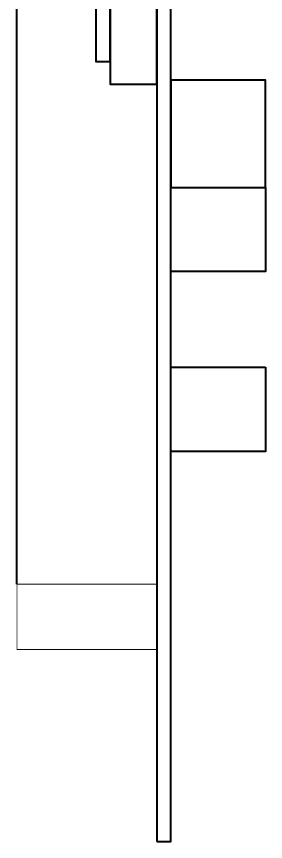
# Model space of a CAD drawing. Extents: x 25 to 880, y 8 to 306.
# Drawn here: x 633 to 666.3, y 91.1 to 201.5 of the extents above; entities that cross this region are included whole.
import ezdxf

# ---------------------------------------------------------------- set-up
doc = ezdxf.new("R2010")
doc.units = 0
doc.header["$MEASUREMENT"] = 0
for name, color, linetype in [('BOARD', 7, 'Continuous'), ('BOTTOM', 7, 'Continuous'), ('TOP', 7, 'Continuous')]:
    doc.layers.add(name, color=color, linetype=linetype)
doc.layers.add('РАЗМЕРЫ', color=7, linetype='Continuous', lineweight=0)
doc.styles.add('ГОСТ 2.304', font='CS_Gost2304.shx')
doc.dimstyles.new('ГОСТ', dxfattribs={"dimscale": 0, "dimtxt": 3, "dimasz": 3, "dimexe": 1.25, "dimexo": 0, "dimtad": 1, "dimtoh": 1, "dimdec": 3, "dimtxsty": 'ГОСТ 2.304', "dimcen": 5, "dimadec": 3, "dimazin": 2, "dimtfac": 0.75, "dimtdec": 4, "dimtmove": 1, "dimatfit": 3, "dimfxl": 1, "dimtolj": 1, "dimarcsym": 0})

# ---------------------------------------------------------------- blocks, each defined once
blk = doc.blocks.new('*D657')
at = {"layer": 'Defpoints', "color": 0}
for p in [(633.09, 277), (651.78, 271.14), (633.09, 125.58)]:
    blk.add_point(p, dxfattribs=at)
at = {"layer": 'РАЗМЕРЫ', "color": 0, "lineweight": -2}
for p, q in [((633.09, 125.58), (633.09, 278.25)), ((651.78, 271.14), (651.78, 278.25)), ((648.78, 277), (636.09, 277))]:
    blk.add_line(p, q, dxfattribs=at)
at = {"layer": 'РАЗМЕРЫ', "color": 0}
for points in [[(636.09, 277.5), (636.09, 276.5), (633.09, 277)], [(648.78, 276.5), (648.78, 277.5), (651.78, 277)]]:
    blk.add_solid(points, dxfattribs=at)
at = {"layer": 'РАЗМЕРЫ', "color": 0, "linetype": 'Continuous', "insert": (642.43, 279.12), "char_height": 3, "attachment_point": 5, "style": 'ГОСТ 2.304'}
blk.add_mtext('\\A1;15*', dxfattribs=at)

msp = doc.modelspace()

# ---------------------------------------------------------------- linework, layer by layer
at = {"layer": 'BOARD'}
msp.add_lwpolyline([(651.776, 91.1429), (653.651, 91.1429), (653.651, 271.1429), (651.776, 271.1429)], close=True, dxfattribs=at)
at = {"layer": 'BOTTOM', "linetype": 'ByBlock', "ltscale": 100}
for points in [[(651.776, 206.2054), (645.526, 206.2054), (645.526, 192.4554), (651.776, 192.4554)], [(645.526, 202.9929), (643.651, 202.9929), (643.651, 195.4929), (645.526, 195.4929)]]:
    msp.add_lwpolyline(points, close=True, dxfattribs=at)
at = {"layer": 'BOTTOM', "const_width": 0.125}
msp.add_lwpolyline([(642.4635, 125.5804), (633.0885, 125.5804), (633.0885, 116.8304), (651.8385, 116.8304), (651.8385, 125.5804)], close=True, dxfattribs=at)
at = {"layer": 'TOP'}
for points in [[(666.3073, 178.6429), (666.3073, 193.0179), (653.651, 193.0179), (653.651, 178.6429)], [(666.3073, 178.6429), (666.3073, 167.3929), (653.651, 167.3929), (653.651, 178.6429)], [(666.3073, 154.5841), (666.3073, 143.3341), (653.651, 143.3341), (653.651, 154.5841)]]:
    msp.add_lwpolyline(points, close=True, dxfattribs=at)

# ---------------------------------------------------------------- dimensions: what is measured, and where the dimension line sits
at = {"layer": 'РАЗМЕРЫ'}
dim = msp.add_linear_dim(base=(633.0885, 277), p1=(651.776, 271.1429), p2=(633.0885, 125.5804), dimstyle='ГОСТ', override={"dimscale": 1, "dimdec": 0, "dimlfac": 0.8, "dimpost": '*', "dimtxsty": 'ГОСТ 2.304', "dimsah": 1, "dimtolj": 1}, dxfattribs=at)
dim.commit()
dim.dimension.update_dxf_attribs({"geometry": '*D657', "text_midpoint": (642.4323, 279.125)})

doc.saveas('drawing.dxf')
